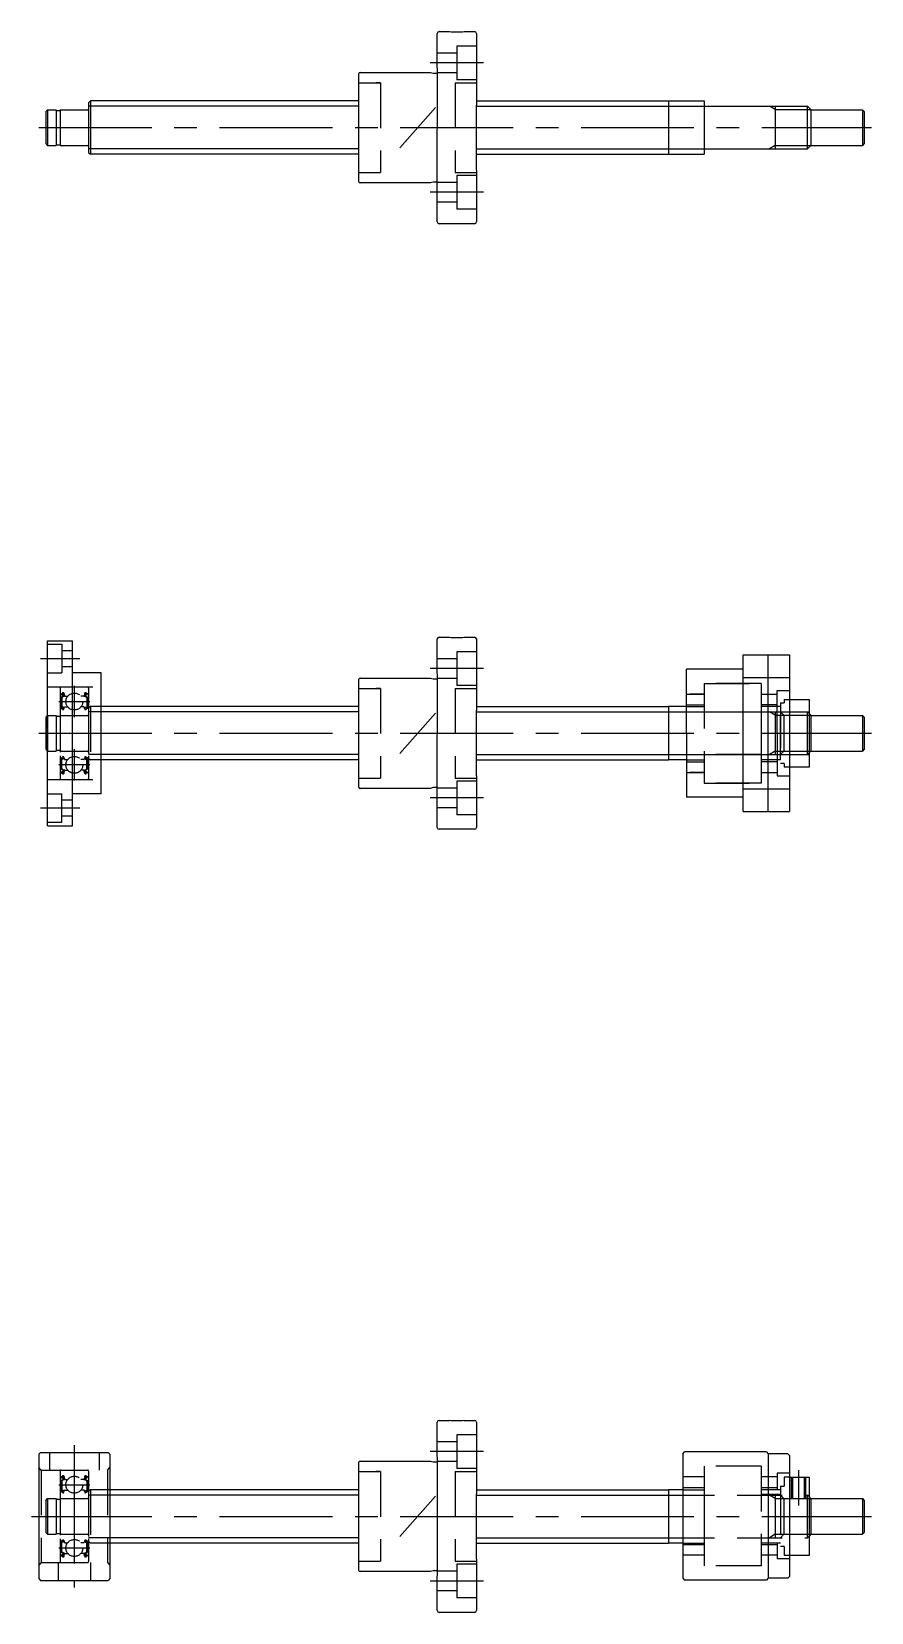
# Model space of a CAD drawing. Extents: x -95 to 614, y -47 to 419.
# Drawn here: x 154.2 to 390.2, y -27 to 417.5 of the extents above; entities that cross this region are included whole.
import ezdxf

# ---------------------------------------------------------------- set-up
doc = ezdxf.new("R2010")
doc.units = 0
doc.linetypes.add('CENTER', pattern=[50.8, 31.75, -6.35, 6.35, -6.35])
doc.linetypes.add('DASHED', pattern=[19.05, 12.7, -6.35])
doc.layers.get('0').update_dxf_attribs({"linetype": 'CONTINUOUS'})
doc.layers.add('CENTER', color=1, linetype='CENTER')

msp = doc.modelspace()

# ---------------------------------------------------------------- linework, layer by layer
at = {"color": 7, "linetype": 'CONTINUOUS'}
for p, q in [((268.2, 407.58), (268.2, 416.97)), ((268.7, 417.47), (271.6, 417.47)), ((275.8, 417.47), (278.7, 417.47)), ((279.2, 416.97), (279.2, 398.95)), ((246.2, 400.65), (246.2, 405.67)), ((246.5, 405.97), (266.3, 405.97)), ((266.3, 405.97), (267.05, 405.77)), ((267.05, 405.77), (268.3, 405.77)), ((268.3, 406.87), (268.2, 407.58)), ((268.2, 373.36), (268.3, 406.87)), ((246.2, 396.5), (246.2, 400.65)), ((170.7, 397.97), (170.2, 397.47)), ((170.2, 397.47), (170.2, 383.47)), ((246.2, 397.97), (170.7, 397.97)), ((170.7, 397.97), (170.7, 382.97)), ((246.2, 378.47), (246.2, 396.5)), ((279.2, 398.95), (279.2, 396.83)), ((279.2, 397.97), (333.2, 397.97)), ((279.2, 378.47), (279.2, 396.83)), ((333.2, 397.97), (333.2, 382.97)), ((333.4, 396.47), (372.25, 396.47)), ((363.2, 395.53), (361.56, 396.47)), ((363.2, 396.47), (363.2, 384.47)), ((373.2, 395.53), (372.25, 396.47)), ((372.25, 384.47), (372.25, 396.47)), ((158.2, 394.97), (158.7, 395.47)), ((158.2, 394.97), (158.2, 385.97)), ((158.7, 395.47), (158.7, 385.47)), ((158.7, 395.47), (161.05, 395.47)), ((161.05, 395.47), (161.05, 385.47)), ((161.05, 395.27), (162.2, 395.27)), ((162.2, 395.47), (162.2, 385.47)), ((162.2, 395.47), (170, 395.47)), ((170.2, 394.07), (170.2, 394.07)), ((373.2, 395.53), (373.2, 385.42)), ((373.2, 395.47), (387.7, 395.47)), ((387.7, 395.47), (387.7, 385.47)), ((387.7, 395.47), (388.2, 394.97)), ((388.2, 394.97), (388.2, 385.97)), ((170.2, 390.47), (170.2, 390.47)), ((158.2, 385.97), (158.7, 385.47)), ((158.7, 385.47), (161.05, 385.47)), ((161.05, 385.67), (162.2, 385.67)), ((162.2, 385.47), (170, 385.47)), ((170.2, 383.47), (170.7, 382.97)), ((246.2, 382.97), (170.7, 382.97)), ((279.2, 382.97), (333.2, 382.97)), ((333.4, 384.47), (372.25, 384.47)), ((363.2, 385.42), (361.56, 384.47)), ((373.2, 385.42), (372.25, 384.47)), ((373.2, 385.47), (387.7, 385.47)), ((388.2, 385.97), (387.7, 385.47)), ((246.2, 375.27), (246.2, 378.47)), ((279.2, 378.47), (279.2, 363.97)), ((266.3, 374.97), (246.5, 374.97)), ((267.05, 375.17), (266.3, 374.97)), ((268.2, 375.17), (267.05, 375.17)), ((268.2, 363.97), (268.2, 373.36)), ((278.7, 363.47), (268.7, 363.47)), ((158.7, 246.2), (165.7, 246.2)), ((158.7, 194.2), (158.7, 246.2)), ((165.7, 194.2), (165.7, 246.2)), ((268.2, 237.31), (268.2, 246.7)), ((268.7, 247.2), (271.6, 247.2)), ((275.8, 247.2), (278.7, 247.2)), ((279.2, 246.7), (279.2, 228.67)), ((354.2, 242.2), (367.2, 242.2)), ((354.2, 198.2), (354.2, 242.2)), ((361.2, 198.2), (361.2, 242.2)), ((367.2, 242.2), (367.2, 198.2)), ((173.7, 237.2), (165.7, 237.2)), ((173.7, 203.2), (173.7, 237.2)), ((246.5, 235.7), (266.3, 235.7)), ((266.3, 235.7), (267.05, 235.5)), ((268.3, 236.6), (268.2, 237.31)), ((268.2, 203.08), (268.3, 236.6)), ((354.2, 238.2), (338.2, 238.2)), ((338.2, 220.2), (338.2, 238.2)), ((354.2, 235.85), (367.2, 235.85)), ((246.2, 230.37), (246.2, 235.4)), ((267.05, 235.5), (268.3, 235.49)), ((246.2, 227.7), (173.7, 227.7)), ((246.2, 226.22), (246.2, 230.37)), ((279.2, 228.67), (279.2, 226.55)), ((279.2, 227.7), (333.2, 227.7)), ((333.2, 227.7), (333.2, 212.7)), ((338.2, 227.7), (333.2, 227.7)), ((372.7, 229.7), (372.7, 210.7)), ((158.2, 224.7), (158.7, 225.2)), ((158.2, 224.7), (158.2, 215.7)), ((158.7, 225.2), (158.7, 215.2)), ((170.2, 223.8), (170.2, 223.8)), ((246.2, 208.2), (246.2, 226.22)), ((279.2, 208.2), (279.2, 226.55)), ((373.2, 225.25), (372.7, 225.75)), ((372.7, 225.25), (373.2, 225.25)), ((373.2, 225.25), (373.2, 215.14)), ((373.2, 225.2), (387.7, 225.2)), ((387.7, 225.2), (387.7, 215.2)), ((387.7, 225.2), (388.2, 224.7)), ((388.2, 224.7), (388.2, 215.7)), ((170.2, 220.2), (170.2, 220.2)), ((338.2, 220.2), (338.2, 202.2)), ((158.2, 215.7), (158.7, 215.2)), ((367.2, 215.14), (372.7, 215.14)), ((372.7, 215.14), (373.2, 215.14)), ((373.2, 215.14), (372.7, 214.64)), ((373.2, 215.2), (387.7, 215.2)), ((388.2, 215.7), (387.7, 215.2)), ((246.2, 212.7), (173.7, 212.7)), ((279.2, 212.7), (333.2, 212.7)), ((338.2, 212.7), (333.2, 212.7)), ((246.2, 205), (246.2, 208.2)), ((266.3, 204.7), (246.5, 204.7)), ((267.05, 204.9), (266.3, 204.7)), ((268.2, 204.9), (267.05, 204.9)), ((279.2, 208.2), (279.2, 193.69)), ((354.2, 204.54), (367.2, 204.54)), ((173.7, 203.2), (165.7, 203.2)), ((268.2, 193.69), (268.2, 203.08)), ((354.2, 202.2), (338.2, 202.2)), ((354.2, 198.2), (367.2, 198.2)), ((158.7, 194.2), (165.7, 194.2)), ((278.7, 193.2), (268.7, 193.2)), ((268.7, 27), (271.6, 27)), ((275.8, 27), (278.7, 27)), ((268.2, 17.11), (268.2, 26.5)), ((279.2, 26.5), (279.2, 8.48)), ((156.7, 18), (156.2, 17.5)), ((156.7, 18), (175.7, 18)), ((175.7, 18), (176.2, 17.5)), ((337.2, 17.6), (337.7, 18.1)), ((360.7, 18.1), (337.7, 18.1)), ((360.7, 18.1), (361.2, 17.6)), ((156.2, 17.5), (156.2, -17.5)), ((176.2, 17.5), (176.2, -17.5)), ((246.2, 10.18), (246.2, 15.2)), ((246.5, 15.5), (266.3, 15.5)), ((266.3, 15.5), (267.05, 15.3)), ((267.05, 15.3), (268.3, 15.3)), ((268.3, 16.4), (268.2, 17.11)), ((268.3, -15.7), (268.3, 16.4)), ((337.2, 17.6), (337.2, -17.4)), ((366.7, 17.6), (361.2, 17.6)), ((361.2, 17.6), (361.2, -17.4)), ((366.7, 17.6), (367.2, 17.1)), ((367.2, 17.1), (367.2, 0.1)), ((246.2, 6.03), (246.2, 10.18)), ((367.2, 11), (372.7, 11)), ((372.7, 11), (372.7, -11)), ((246.2, 7.5), (176.2, 7.5)), ((246.2, -12), (246.2, 6.03)), ((279.2, 8.48), (279.2, 6.35)), ((279.2, 7.5), (333.2, 7.5)), ((279.2, -12), (279.2, 6.35)), ((333.2, 7.5), (333.2, -7.5)), ((337.2, 7.5), (333.2, 7.5)), ((373.2, 5.05), (372.7, 5.55)), ((373.2, 5.05), (373.2, -5.05)), ((373.2, 5), (387.7, 5)), ((387.7, 5), (387.7, -5)), ((387.7, 5), (388.2, 4.5)), ((388.2, 4.5), (388.2, -4.5)), ((170.2, 0), (170.2, 0)), ((367.2, 0.1), (367.2, -16.9)), ((246.2, -7.5), (176.2, -7.5)), ((279.2, -7.5), (333.2, -7.5)), ((337.2, -7.5), (333.2, -7.5)), ((372.7, -5.55), (372.25, -6)), ((373.2, -5.05), (372.7, -5.55)), ((373.2, -5), (387.7, -5)), ((388.2, -4.5), (387.7, -5)), ((246.2, -15.2), (246.2, -12)), ((279.2, -12), (279.2, -26.5)), ((343.2, -10.9), (338.2, -10.9)), ((372.7, -11), (367.2, -11)), ((156.2, -17.5), (156.7, -18)), ((176.2, -17.5), (175.7, -18)), ((266.3, -15.5), (246.5, -15.5)), ((267.05, -15.3), (266.3, -15.5)), ((268.3, -15.3), (267.05, -15.3)), ((268.2, -17.11), (268.3, -16.4)), ((268.2, -26.5), (268.2, -17.11)), ((268.3, -16.4), (268.3, -15.7)), ((337.2, -17.4), (337.7, -17.9)), ((361.2, -17.4), (360.7, -17.9)), ((366.7, -17.4), (361.2, -17.4)), ((367.2, -16.9), (366.7, -17.4)), ((156.7, -18), (175.7, -18)), ((360.7, -17.9), (337.7, -17.9)), ((278.7, -27), (268.7, -27))]:
    msp.add_line(p, q, dxfattribs=at)
at = {"color": 3, "linetype": 'DASHED'}
for p, q in [((279.2, 413.41), (273.7, 413.41)), ((273.7, 413.41), (273.7, 403.91)), ((273.7, 411.41), (268.2, 411.41)), ((273.7, 405.91), (268.3, 405.91)), ((246.2, 403.07), (252.2, 403.07)), ((252.2, 403.07), (251.01, 403.07)), ((252.2, 403.07), (252.2, 377.87)), ((273.2, 403.07), (273.2, 377.87)), ((273.2, 403.07), (279.2, 403.07)), ((279.2, 403.91), (273.7, 403.91)), ((246.2, 377.87), (252.2, 377.87)), ((273.2, 377.87), (279.2, 377.87)), ((273.7, 375.04), (268.2, 375.04)), ((279.2, 377.04), (273.7, 377.04)), ((273.7, 377.04), (273.7, 367.54)), ((273.7, 369.54), (268.2, 369.54)), ((279.2, 367.54), (273.7, 367.54)), ((158.7, 245.2), (162.7, 245.2)), ((162.7, 245.2), (162.7, 237.2)), ((162.7, 243.45), (165.7, 243.45)), ((273.7, 241.13), (268.2, 241.13)), ((279.2, 243.13), (273.7, 243.13)), ((273.7, 243.13), (273.7, 233.63)), ((158.7, 237.2), (162.7, 237.2)), ((162.7, 238.95), (165.7, 238.95)), ((273.7, 235.63), (268.3, 235.63)), ((158.7, 233.2), (173.7, 233.2)), ((162.2, 232.9), (162.2, 207.5)), ((162.3, 231.3), (162.66, 231.3)), ((162.5, 233.2), (169.9, 233.2)), ((162.65, 231.28), (162.82, 231.49)), ((162.8, 231.15), (162.97, 231.36)), ((162.94, 231.01), (162.8, 231.15)), ((163.15, 231.3), (163.18, 230.7)), ((163.35, 231.32), (163.4, 230.69)), ((169.05, 231.32), (169, 230.69)), ((169.25, 231.3), (169.22, 230.7)), ((169.6, 231.15), (169.43, 231.36)), ((169.46, 231.01), (169.6, 231.15)), ((169.75, 231.28), (169.58, 231.49)), ((170.1, 231.3), (169.74, 231.3)), ((170.2, 232.9), (170.2, 207.5)), ((246.2, 232.8), (252.2, 232.8)), ((252.2, 232.8), (251.01, 232.8)), ((252.2, 232.8), (252.2, 207.6)), ((273.2, 232.8), (273.2, 207.6)), ((273.2, 232.8), (279.2, 232.8)), ((279.2, 233.63), (273.7, 233.63)), ((338.2, 231.2), (343.2, 231.2)), ((343.2, 231.2), (339.2, 231.2)), ((359.2, 234.2), (343.2, 234.2)), ((343.2, 234.2), (359.2, 234.2)), ((343.2, 234.2), (343.2, 206.2)), ((359.2, 234.2), (359.2, 206.2)), ((359.2, 231.2), (363.7, 231.2)), ((363.7, 232.2), (367.2, 232.2)), ((363.7, 220.2), (363.7, 232.2)), ((162.3, 227.15), (162.65, 227.15)), ((163.18, 230.7), (162.53, 230.32)), ((162.53, 230.32), (162.53, 227.5)), ((162.65, 227.15), (162.84, 226.92)), ((162.8, 230.87), (162.66, 231.01)), ((163.38, 230.58), (162.73, 230.21)), ((162.73, 230.21), (162.73, 227.5)), ((163.13, 227.5), (162.73, 227.5)), ((162.73, 227.3), (163.13, 227.3)), ((162.8, 230.87), (162.94, 231.01)), ((162.99, 226.85), (163.09, 226.85)), ((163.13, 227.3), (163.13, 227.5)), ((163.28, 226.98), (163.48, 227.53)), ((163.38, 230.94), (163.38, 230.58)), ((163.5, 230.6), (164.35, 230.6)), ((163.57, 227.6), (164.35, 227.6)), ((168.9, 230.6), (168.05, 230.6)), ((168.83, 227.6), (168.05, 227.6)), ((169.12, 226.98), (168.92, 227.53)), ((169.02, 230.94), (169.02, 230.58)), ((169.02, 230.58), (169.67, 230.21)), ((169.22, 230.7), (169.87, 230.32)), ((169.27, 227.3), (169.27, 227.5)), ((169.27, 227.5), (169.67, 227.5)), ((169.67, 227.3), (169.27, 227.3)), ((169.4, 226.85), (169.31, 226.85)), ((169.6, 230.87), (169.46, 231.01)), ((169.75, 227.15), (169.56, 226.92)), ((169.6, 230.87), (169.74, 231.01)), ((169.67, 230.21), (169.67, 227.5)), ((170.1, 227.15), (169.75, 227.15)), ((169.87, 230.32), (169.87, 227.5)), ((170.7, 227.7), (170.2, 227.2)), ((170.2, 227.2), (170.2, 213.2)), ((170.7, 227.7), (170.7, 212.7)), ((173.7, 227.7), (170.7, 227.7)), ((338.2, 228.2), (343.2, 228.2)), ((338.2, 227.7), (343.2, 227.7)), ((363.7, 228.2), (359.2, 228.2)), ((359.2, 227.7), (359.2, 212.7)), ((364.7, 227.7), (359.2, 227.7)), ((364.7, 228.7), (365.7, 228.7)), ((364.7, 228.7), (364.7, 211.7)), ((364.7, 212.7), (364.7, 227.7)), ((365.7, 229.7), (365.7, 228.7)), ((365.7, 229.7), (372.7, 229.7)), ((158.7, 225.2), (161.05, 225.2)), ((161.05, 225.2), (161.05, 215.2)), ((161.05, 225), (162.2, 225)), ((162.2, 225.2), (162.2, 215.2)), ((162.2, 225.2), (170, 225.2)), ((162.5, 225.2), (169.9, 225.2)), ((173.7, 226.2), (170.2, 226.2)), ((333.4, 226.2), (367.2, 226.2)), ((343.2, 226.2), (359.2, 226.2)), ((359.2, 226.2), (364.7, 226.2)), ((363.2, 225.25), (361.56, 226.2)), ((363.2, 226.2), (363.2, 214.2)), ((363.2, 225.25), (367.2, 225.25)), ((365.57, 225.25), (364.7, 226.2)), ((364.7, 226.2), (372.7, 226.2)), ((365.57, 225.25), (365.57, 215.14)), ((365.57, 225.25), (372.7, 225.25)), ((367.2, 226.2), (372.25, 226.2)), ((367.2, 225.25), (372.7, 225.25)), ((372.25, 214.2), (372.25, 226.2)), ((372.7, 225.75), (372.25, 226.2)), ((363.7, 220.2), (363.7, 208.2)), ((158.7, 215.2), (161.05, 215.2)), ((161.05, 215.4), (162.2, 215.4)), ((162.2, 215.2), (170, 215.2)), ((162.5, 215.2), (169.9, 215.2)), ((162.65, 213.25), (162.84, 213.47)), ((162.99, 213.55), (163.09, 213.55)), ((163.28, 213.41), (163.48, 212.86)), ((169.12, 213.41), (168.92, 212.86)), ((169.4, 213.55), (169.31, 213.55)), ((169.75, 213.25), (169.56, 213.47)), ((173.7, 214.2), (170.2, 214.2)), ((333.4, 214.2), (367.2, 214.2)), ((359.2, 214.2), (343.2, 214.2)), ((343.2, 214.2), (359.2, 214.2)), ((359.2, 214.2), (364.7, 214.2)), ((363.2, 215.14), (361.56, 214.2)), ((363.2, 215.14), (367.2, 215.14)), ((365.57, 215.14), (364.7, 214.2)), ((364.7, 214.2), (372.7, 214.2)), ((365.57, 215.14), (372.7, 215.14)), ((367.2, 214.2), (372.25, 214.2)), ((372.7, 214.64), (372.25, 214.2)), ((162.3, 213.25), (162.65, 213.25)), ((162.3, 209.1), (162.66, 209.1)), ((162.53, 210.07), (162.53, 212.9)), ((163.18, 209.69), (162.53, 210.07)), ((162.65, 209.11), (162.82, 208.9)), ((162.8, 209.52), (162.66, 209.38)), ((162.73, 213.1), (163.13, 213.1)), ((163.13, 212.9), (162.73, 212.9)), ((162.73, 210.19), (162.73, 212.9)), ((163.38, 209.81), (162.73, 210.19)), ((162.8, 209.52), (162.94, 209.38)), ((162.94, 209.38), (162.8, 209.24)), ((162.8, 209.24), (162.97, 209.04)), ((163.13, 213.1), (163.13, 212.9)), ((163.15, 209.09), (163.18, 209.69)), ((163.35, 209.07), (163.4, 209.7)), ((163.38, 209.45), (163.38, 209.81)), ((163.5, 209.8), (164.35, 209.8)), ((163.57, 212.8), (164.35, 212.8)), ((168.83, 212.8), (168.05, 212.8)), ((168.9, 209.8), (168.05, 209.8)), ((169.05, 209.07), (169, 209.7)), ((169.02, 209.81), (169.67, 210.19)), ((169.02, 209.45), (169.02, 209.81)), ((169.22, 209.69), (169.87, 210.07)), ((169.25, 209.09), (169.22, 209.69)), ((169.27, 213.1), (169.27, 212.9)), ((169.67, 213.1), (169.27, 213.1)), ((169.27, 212.9), (169.67, 212.9)), ((169.6, 209.24), (169.43, 209.04)), ((169.6, 209.52), (169.46, 209.38)), ((169.46, 209.38), (169.6, 209.24)), ((169.75, 209.11), (169.58, 208.9)), ((169.6, 209.52), (169.74, 209.38)), ((169.67, 210.19), (169.67, 212.9)), ((170.1, 209.1), (169.74, 209.1)), ((170.1, 213.25), (169.75, 213.25)), ((169.87, 210.07), (169.87, 212.9)), ((170.2, 213.2), (170.7, 212.7)), ((173.7, 212.7), (170.7, 212.7)), ((338.2, 212.7), (343.2, 212.7)), ((338.2, 212.2), (343.2, 212.2)), ((338.2, 209.2), (343.2, 209.2)), ((343.2, 209.2), (339.2, 209.2)), ((364.7, 212.7), (359.2, 212.7)), ((363.7, 212.2), (359.2, 212.2)), ((359.2, 209.2), (363.7, 209.2)), ((365.7, 211.7), (364.7, 211.7)), ((365.7, 211.7), (365.7, 210.7)), ((372.7, 210.7), (365.7, 210.7)), ((158.7, 207.2), (173.7, 207.2)), ((162.5, 207.2), (169.9, 207.2)), ((246.2, 207.6), (252.2, 207.6)), ((273.7, 204.76), (268.2, 204.76)), ((273.2, 207.6), (279.2, 207.6)), ((279.2, 206.76), (273.7, 206.76)), ((273.7, 206.76), (273.7, 197.26)), ((359.2, 206.2), (343.2, 206.2)), ((343.2, 206.2), (359.2, 206.2)), ((363.7, 208.2), (367.2, 208.2)), ((158.7, 203.2), (162.7, 203.2)), ((162.7, 195.2), (162.7, 203.2)), ((162.7, 201.45), (165.7, 201.45)), ((165.7, 195.2), (165.7, 203.2)), ((162.7, 196.95), (165.7, 196.95)), ((273.7, 199.26), (268.2, 199.26)), ((279.2, 197.26), (273.7, 197.26)), ((158.7, 195.2), (162.7, 195.2)), ((279.2, 22.94), (273.7, 22.94)), ((273.7, 22.94), (273.7, 13.44)), ((159.2, 18), (159.2, 13)), ((173.2, 18), (173.2, 13)), ((273.7, 20.94), (268.2, 20.94)), ((156.9, 13), (156.2, 13.7)), ((175.5, 13), (176.2, 13.7)), ((273.7, 15.44), (268.3, 15.44)), ((279.2, 13.44), (273.7, 13.44)), ((343.2, 14.1), (343.2, -13.9)), ((359.2, 14.1), (343.2, 14.1)), ((343.2, 13.9), (343.2, -13.9)), ((359.2, 14.1), (359.2, -13.9)), ((359.2, 14.1), (359.2, -13.9)), ((156.9, 13), (156.9, -13)), ((156.9, 13), (175.5, 13)), ((162.2, 12.7), (162.2, -12.7)), ((162.3, 11.1), (162.66, 11.1)), ((162.5, 13), (169.9, 13)), ((163.18, 10.5), (162.53, 10.12)), ((162.53, 10.12), (162.53, 7.3)), ((162.65, 11.09), (162.82, 11.29)), ((162.8, 10.68), (162.66, 10.82)), ((163.38, 10.38), (162.73, 10.01)), ((162.73, 10.01), (162.73, 7.3)), ((162.8, 10.96), (162.97, 11.16)), ((162.94, 10.82), (162.8, 10.96)), ((162.8, 10.68), (162.94, 10.82)), ((163.15, 11.1), (163.18, 10.5)), ((163.35, 11.12), (163.4, 10.49)), ((163.38, 10.75), (163.38, 10.38)), ((163.5, 10.4), (164.35, 10.4)), ((168.9, 10.4), (168.05, 10.4)), ((169.05, 11.12), (169, 10.49)), ((169.02, 10.75), (169.02, 10.38)), ((169.02, 10.38), (169.67, 10.01)), ((169.25, 11.1), (169.22, 10.5)), ((169.22, 10.5), (169.87, 10.12)), ((169.6, 10.96), (169.43, 11.16)), ((169.46, 10.82), (169.6, 10.96)), ((169.6, 10.68), (169.46, 10.82)), ((169.75, 11.09), (169.58, 11.29)), ((169.6, 10.68), (169.74, 10.82)), ((169.67, 10.01), (169.67, 7.3)), ((170.1, 11.1), (169.74, 11.1)), ((169.87, 10.12), (169.87, 7.3)), ((170.2, 12.7), (170.2, -12.7)), ((175.5, 13), (175.5, -13)), ((246.2, 12.6), (252.2, 12.6)), ((252.2, 12.6), (251.01, 12.6)), ((252.2, 12.6), (252.2, -12.6)), ((273.2, 12.6), (273.2, -12.6)), ((273.2, 12.6), (279.2, 12.6)), ((343.2, 11.1), (337.2, 11.1)), ((363.7, 11.1), (359.2, 11.1)), ((367.2, 12.1), (363.7, 12.1)), ((363.7, 12.1), (363.7, 7.5)), ((365.7, 11), (365.7, 8.5)), ((367.2, 11), (365.7, 11)), ((367.7, 11), (367.7, 5.05)), ((368.08, 11), (368.08, 5.05)), ((371.32, 11), (371.32, 5.05)), ((371.7, 11), (371.7, 5.05)), ((158.2, 4.5), (158.7, 5)), ((158.2, 4.5), (158.2, -4.5)), ((158.7, 5), (158.7, -5)), ((158.7, 5), (161.05, 5)), ((161.05, 5), (161.05, -5)), ((161.05, 4.8), (162.2, 4.8)), ((162.2, 5), (162.2, -5)), ((162.2, 5), (170, 5)), ((162.3, 6.95), (162.65, 6.95)), ((162.5, 5), (169.9, 5)), ((162.65, 6.95), (162.84, 6.72)), ((163.13, 7.3), (162.73, 7.3)), ((162.73, 7.1), (163.13, 7.1)), ((162.99, 6.65), (163.09, 6.65)), ((163.13, 7.1), (163.13, 7.3)), ((163.28, 6.78), (163.48, 7.33)), ((163.57, 7.4), (164.35, 7.4)), ((168.83, 7.4), (168.05, 7.4)), ((169.12, 6.78), (168.92, 7.33)), ((169.27, 7.1), (169.27, 7.3)), ((169.27, 7.3), (169.67, 7.3)), ((169.67, 7.1), (169.27, 7.1)), ((169.4, 6.65), (169.31, 6.65)), ((169.75, 6.95), (169.56, 6.72)), ((170.1, 6.95), (169.75, 6.95)), ((170.7, 7.5), (170.2, 7)), ((170.2, 7), (170.2, -7)), ((176.2, 6), (170.2, 6)), ((170.7, 7.5), (170.7, -7.5)), ((176.2, 7.5), (170.7, 7.5)), ((333.4, 6), (372.25, 6)), ((343.2, 8), (337.2, 8)), ((337.2, 7.5), (343.2, 7.5)), ((343.2, 7.5), (343.2, -7.5)), ((363.7, 8), (359.2, 8)), ((364.7, 7.5), (359.2, 7.5)), ((364.7, 6.1), (359.2, 6.1)), ((363.2, 5.05), (361.56, 6)), ((363.2, 6), (363.2, -6)), ((363.2, 5.05), (372.7, 5.05)), ((364.7, 8.5), (364.7, -8.5)), ((364.7, 8.5), (365.7, 8.5)), ((364.7, 7.6), (364.7, -7.4)), ((365.57, 5.05), (364.7, 6)), ((365.57, 5.05), (365.57, -5.05)), ((365.57, 5.05), (372.7, 5.05)), ((372.25, -6), (372.25, 6)), ((372.7, 5.55), (372.25, 6)), ((170.2, 3.6), (170.2, 3.6)), ((158.2, -4.5), (158.7, -5)), ((158.7, -5), (161.05, -5)), ((161.05, -4.8), (162.2, -4.8)), ((162.2, -5), (170, -5)), ((162.3, -6.95), (162.65, -6.95)), ((162.5, -5), (169.9, -5)), ((162.53, -10.12), (162.53, -7.3)), ((162.65, -6.95), (162.84, -6.72)), ((162.73, -7.1), (163.13, -7.1)), ((163.13, -7.3), (162.73, -7.3)), ((162.73, -10.01), (162.73, -7.3)), ((162.99, -6.65), (163.09, -6.65)), ((163.13, -7.1), (163.13, -7.3)), ((163.28, -6.78), (163.48, -7.33)), ((163.57, -7.4), (164.35, -7.4)), ((168.83, -7.4), (168.05, -7.4)), ((169.12, -6.78), (168.92, -7.33)), ((169.27, -7.1), (169.27, -7.3)), ((169.67, -7.1), (169.27, -7.1)), ((169.27, -7.3), (169.67, -7.3)), ((169.4, -6.65), (169.31, -6.65)), ((169.75, -6.95), (169.56, -6.72)), ((169.67, -10.01), (169.67, -7.3)), ((170.1, -6.95), (169.75, -6.95)), ((169.87, -10.12), (169.87, -7.3)), ((176.2, -6), (170.2, -6)), ((170.2, -7), (170.7, -7.5)), ((176.2, -7.5), (170.7, -7.5)), ((333.4, -6), (372.25, -6)), ((337.2, -7.5), (343.2, -7.5)), ((343.2, -8), (337.2, -8)), ((364.7, -6.1), (359.2, -6.1)), ((364.7, -7.5), (359.2, -7.5)), ((363.7, -8), (359.2, -8)), ((363.2, -5.05), (361.56, -6)), ((363.2, -5.05), (372.7, -5.05)), ((363.7, -7.5), (363.7, -11.9)), ((365.57, -5.05), (364.7, -6)), ((365.7, -8.5), (364.7, -8.5)), ((365.57, -5.05), (372.7, -5.05)), ((365.7, -8.5), (365.7, -11)), ((156.9, -13), (156.2, -13.7)), ((156.9, -13), (175.5, -13)), ((161.7, -13), (161.7, -18)), ((162.3, -11.1), (162.66, -11.1)), ((162.5, -13), (169.9, -13)), ((163.18, -10.5), (162.53, -10.12)), ((162.65, -11.09), (162.82, -11.29)), ((162.8, -10.67), (162.66, -10.82)), ((163.38, -10.38), (162.73, -10.01)), ((162.8, -10.67), (162.94, -10.82)), ((162.94, -10.82), (162.8, -10.96)), ((162.8, -10.96), (162.97, -11.16)), ((163.15, -11.1), (163.18, -10.5)), ((163.35, -11.12), (163.4, -10.49)), ((163.38, -10.75), (163.38, -10.38)), ((163.5, -10.4), (164.35, -10.4)), ((168.9, -10.4), (168.05, -10.4)), ((169.05, -11.12), (169, -10.49)), ((169.02, -10.38), (169.67, -10.01)), ((169.02, -10.75), (169.02, -10.38)), ((169.22, -10.5), (169.87, -10.12)), ((169.25, -11.1), (169.22, -10.5)), ((169.6, -10.96), (169.43, -11.16)), ((169.6, -10.67), (169.46, -10.82)), ((169.46, -10.82), (169.6, -10.96)), ((169.75, -11.09), (169.58, -11.29)), ((169.6, -10.67), (169.74, -10.82)), ((170.1, -11.1), (169.74, -11.1)), ((170.7, -13), (170.7, -18)), ((175.5, -13), (176.2, -13.7)), ((246.2, -12.6), (252.2, -12.6)), ((273.2, -12.6), (279.2, -12.6)), ((343.2, -10.9), (337.2, -10.9)), ((363.7, -10.9), (359.2, -10.9)), ((367.2, -11.9), (363.7, -11.9)), ((367.2, -11), (365.7, -11)), ((273.7, -15.44), (268.3, -15.44)), ((279.2, -13.44), (273.7, -13.44)), ((273.7, -13.44), (273.7, -22.94)), ((359.2, -13.9), (343.2, -13.9)), ((273.7, -20.94), (268.2, -20.94)), ((279.2, -22.94), (273.7, -22.94))]:
    msp.add_line(p, q, dxfattribs=at)
at = {"color": 3, "linetype": 'CONTINUOUS'}
for p, q in [((246.2, 396.47), (170.2, 396.47)), ((279.2, 396.47), (333.2, 396.47)), ((333.2, 397.97), (343.2, 397.97)), ((343.2, 397.97), (343.2, 382.97)), ((363.2, 395.53), (373.2, 395.53)), ((246.2, 384.47), (170.2, 384.47)), ((279.2, 384.47), (333.2, 384.47)), ((333.2, 382.97), (343.2, 382.97)), ((363.2, 385.42), (373.2, 385.42)), ((246.2, 226.2), (173.7, 226.2)), ((279.2, 226.2), (333.2, 226.2)), ((246.2, 214.2), (173.7, 214.2)), ((279.2, 214.2), (333.2, 214.2)), ((246.2, 6), (176.2, 6)), ((279.2, 6), (333.2, 6)), ((372.7, 5.05), (373.2, 5.05)), ((246.2, -6), (176.2, -6)), ((279.2, -6), (333.2, -6)), ((372.7, -5.05), (373.2, -5.05))]:
    msp.add_line(p, q, dxfattribs=at)
at = {"color": 3, "linetype": 'DASHED'}
for centre in [(166.2, 229.1), (166.2, 211.3), (166.2, 8.9), (166.2, -8.9)]:
    msp.add_circle(centre, 2.38, dxfattribs=at)
at = {"color": 7, "linetype": 'CONTINUOUS'}
for centre, radius, start, end in [((268.7, 416.97), 0.499, 90, 180), ((273.7, 444.43), 27.04, 265.5458, 274.4542), ((278.7, 416.97), 0.499, 0, 90), ((246.5, 405.67), 0.3, 90, 180), ((170, 395.67), 0.2, 270, 0), ((333.4, 396.67), 0.2, 180, 270), ((170, 385.27), 0.2, 0, 90), ((333.4, 384.27), 0.2, 90, 180), ((246.5, 375.27), 0.3, 180, 270), ((268.7, 363.97), 0.499, 180, 270), ((278.7, 363.97), 0.499, 270, 0), ((268.7, 246.7), 0.499, 90, 180), ((273.7, 274.15), 27.04, 265.5458, 274.4542), ((278.7, 246.7), 0.499, 0, 90), ((246.5, 235.4), 0.3, 90, 180), ((246.5, 205), 0.3, 180, 270), ((268.7, 193.69), 0.499, 180, 270), ((278.7, 193.69), 0.499, 270, 0), ((268.7, 26.5), 0.499, 90, 180), ((273.7, 53.96), 27.04, 265.5458, 274.4542), ((278.7, 26.5), 0.499, 0, 90), ((246.5, 15.2), 0.3, 90, 180), ((246.5, -15.2), 0.3, 180, 270), ((268.7, -26.5), 0.499, 180, 270), ((278.7, -26.5), 0.499, 270, 0)]:
    msp.add_arc(centre, radius, start, end, dxfattribs=at)
at = {"color": 3, "linetype": 'DASHED'}
for centre, radius, start, end in [((162.5, 232.9), 0.3, 90, 180), ((162.3, 231.4), 0.1, 180, 270), ((162.8, 231.15), 0.2, 140.137, 225.002), ((163.05, 231.29), 0.3, 4.9354, 140.137), ((163.05, 231.29), 0.1, 3.1017, 139.9503), ((169.35, 231.29), 0.3, 39.863, 175.0646), ((169.35, 231.29), 0.1, 40.0497, 176.8983), ((169.6, 231.15), 0.2, 314.998, 39.863), ((169.9, 232.9), 0.3, 0, 90), ((170.1, 231.4), 0.1, 270, 0), ((162.3, 227.05), 0.1, 90, 180.8103), ((162.73, 227.5), 0.2, 180, 270), ((162.99, 227.05), 0.2, 219.9762, 270), ((163.09, 227.05), 0.2, 270, 339.9916), ((163.5, 230.7), 0.1, 184.9354, 270), ((163.57, 227.5), 0.1, 90, 159.9916), ((168.83, 227.5), 0.1, 20.0084, 90), ((168.9, 230.7), 0.1, 270, 355.0646), ((169.31, 227.05), 0.2, 200.0084, 270), ((169.4, 227.05), 0.2, 270, 320.0238), ((169.67, 227.5), 0.2, 270, 0), ((170.1, 227.05), 0.1, 359.1897, 90), ((162.5, 225.5), 0.3, 180, 270), ((169.9, 225.5), 0.3, 270, 0), ((170, 225.4), 0.2, 270, 0), ((333.4, 226.4), 0.2, 180, 270), ((162.5, 214.9), 0.3, 90, 180), ((162.99, 213.35), 0.2, 90, 140.0238), ((163.09, 213.35), 0.2, 20.0084, 90), ((169.31, 213.35), 0.2, 90, 159.9916), ((169.4, 213.35), 0.2, 39.9762, 90), ((169.9, 214.9), 0.3, 0, 90), ((170, 215), 0.2, 0, 90), ((333.4, 214), 0.2, 90, 180), ((162.3, 213.35), 0.1, 179.1897, 270), ((162.3, 209), 0.1, 90, 180), ((162.73, 212.9), 0.2, 90, 180), ((162.8, 209.24), 0.2, 134.998, 219.863), ((163.05, 209.1), 0.3, 219.863, 355.0646), ((163.05, 209.1), 0.1, 220.0497, 356.8983), ((163.5, 209.7), 0.1, 90, 175.0646), ((163.57, 212.9), 0.1, 200.0084, 270), ((168.83, 212.9), 0.1, 270, 339.9916), ((168.9, 209.7), 0.1, 4.9354, 90), ((169.35, 209.1), 0.3, 184.9354, 320.137), ((169.35, 209.1), 0.1, 183.1017, 319.9503), ((169.67, 212.9), 0.2, 0, 90), ((169.6, 209.24), 0.2, 320.137, 45.002), ((170.1, 213.35), 0.1, 270, 0.8103), ((170.1, 209), 0.1, 0, 90), ((162.5, 207.5), 0.3, 180, 270), ((169.9, 207.5), 0.3, 270, 0), ((162.5, 12.7), 0.3, 90, 180), ((162.3, 11.2), 0.1, 180, 270), ((162.8, 10.96), 0.2, 140.137, 225.002), ((163.05, 11.1), 0.3, 4.9354, 140.137), ((163.05, 11.1), 0.1, 3.1017, 139.9503), ((163.5, 10.5), 0.1, 184.9354, 270), ((168.9, 10.5), 0.1, 270, 355.0646), ((169.35, 11.1), 0.3, 39.863, 175.0646), ((169.35, 11.1), 0.1, 40.0497, 176.8983), ((169.6, 10.96), 0.2, 314.998, 39.863), ((169.9, 12.7), 0.3, 0, 90), ((170.1, 11.2), 0.1, 270, 0), ((162.3, 6.85), 0.1, 90, 180.8103), ((162.5, 5.3), 0.3, 180, 270), ((162.73, 7.3), 0.2, 180, 270), ((162.99, 6.85), 0.2, 219.9762, 270), ((163.09, 6.85), 0.2, 270, 339.9916), ((163.57, 7.3), 0.1, 90, 159.9916), ((168.83, 7.3), 0.1, 20.0084, 90), ((169.31, 6.85), 0.2, 200.0084, 270), ((169.4, 6.85), 0.2, 270, 320.0238), ((169.67, 7.3), 0.2, 270, 0), ((169.9, 5.3), 0.3, 270, 0), ((170, 5.2), 0.2, 270, 0), ((170.1, 6.85), 0.1, 359.1897, 90), ((333.4, 6.2), 0.2, 180, 270), ((162.5, -5.3), 0.3, 90, 180), ((162.3, -6.85), 0.1, 179.1897, 270), ((162.73, -7.3), 0.2, 90, 180), ((162.99, -6.85), 0.2, 90, 140.0238), ((163.09, -6.85), 0.2, 20.0084, 90), ((163.57, -7.3), 0.1, 200.0084, 270), ((168.83, -7.3), 0.1, 270, 339.9916), ((169.31, -6.85), 0.2, 90, 159.9916), ((169.4, -6.85), 0.2, 39.9762, 90), ((169.67, -7.3), 0.2, 0, 90), ((169.9, -5.3), 0.3, 0, 90), ((170, -5.2), 0.2, 0, 90), ((170.1, -6.85), 0.1, 270, 0.8103), ((333.4, -6.2), 0.2, 90, 180), ((162.3, -11.2), 0.1, 90, 180), ((162.5, -12.7), 0.3, 180, 270), ((162.8, -10.96), 0.2, 134.998, 219.863), ((163.05, -11.1), 0.3, 219.863, 355.0646), ((163.05, -11.1), 0.1, 220.0497, 356.8983), ((163.5, -10.5), 0.1, 90, 175.0646), ((168.9, -10.5), 0.1, 4.9354, 90), ((169.35, -11.1), 0.3, 184.9354, 320.137), ((169.35, -11.1), 0.1, 183.1017, 319.9503), ((169.6, -10.96), 0.2, 320.137, 45.002), ((169.9, -12.7), 0.3, 270, 0), ((170.1, -11.2), 0.1, 0, 90)]:
    msp.add_arc(centre, radius, start, end, dxfattribs=at)
at = {"layer": 'CENTER', "color": 1, "linetype": 'CENTER'}
for p, q in [((281.2, 408.66), (266.2, 408.66)), ((257.71, 384.81), (267.71, 396.13)), ((156.2, 390.47), (390.2, 390.47)), ((281.2, 372.29), (266.2, 372.29)), ((156.7, 241.2), (167.7, 241.2)), ((281.2, 238.38), (266.2, 238.38)), ((166.2, 233.48), (166.2, 224.71)), ((161.82, 229.1), (170.58, 229.1)), ((257.71, 214.54), (267.71, 225.86)), ((156.2, 220.2), (390.2, 220.2)), ((156.7, 220.2), (175.7, 220.2)), ((160.2, 220.2), (172.2, 220.2)), ((166.2, 215.68), (166.2, 206.91)), ((170.58, 211.3), (161.82, 211.3)), ((281.2, 202.01), (266.2, 202.01)), ((156.7, 199.2), (167.7, 199.2)), ((166.2, 20), (166.2, -20)), ((281.2, 18.19), (266.2, 18.19)), ((161.82, 8.9), (170.58, 8.9)), ((166.2, 13.28), (166.2, 4.52)), ((369.7, 13), (369.7, 3.05)), ((257.71, -5.66), (267.71, 5.66)), ((154.2, 0), (178.2, 0)), ((156.2, 0), (390.2, 0)), ((166.2, -4.52), (166.2, -13.28)), ((170.58, -8.9), (161.82, -8.9)), ((281.2, -18.19), (266.2, -18.19))]:
    msp.add_line(p, q, dxfattribs=at)

doc.saveas('drawing.dxf')
